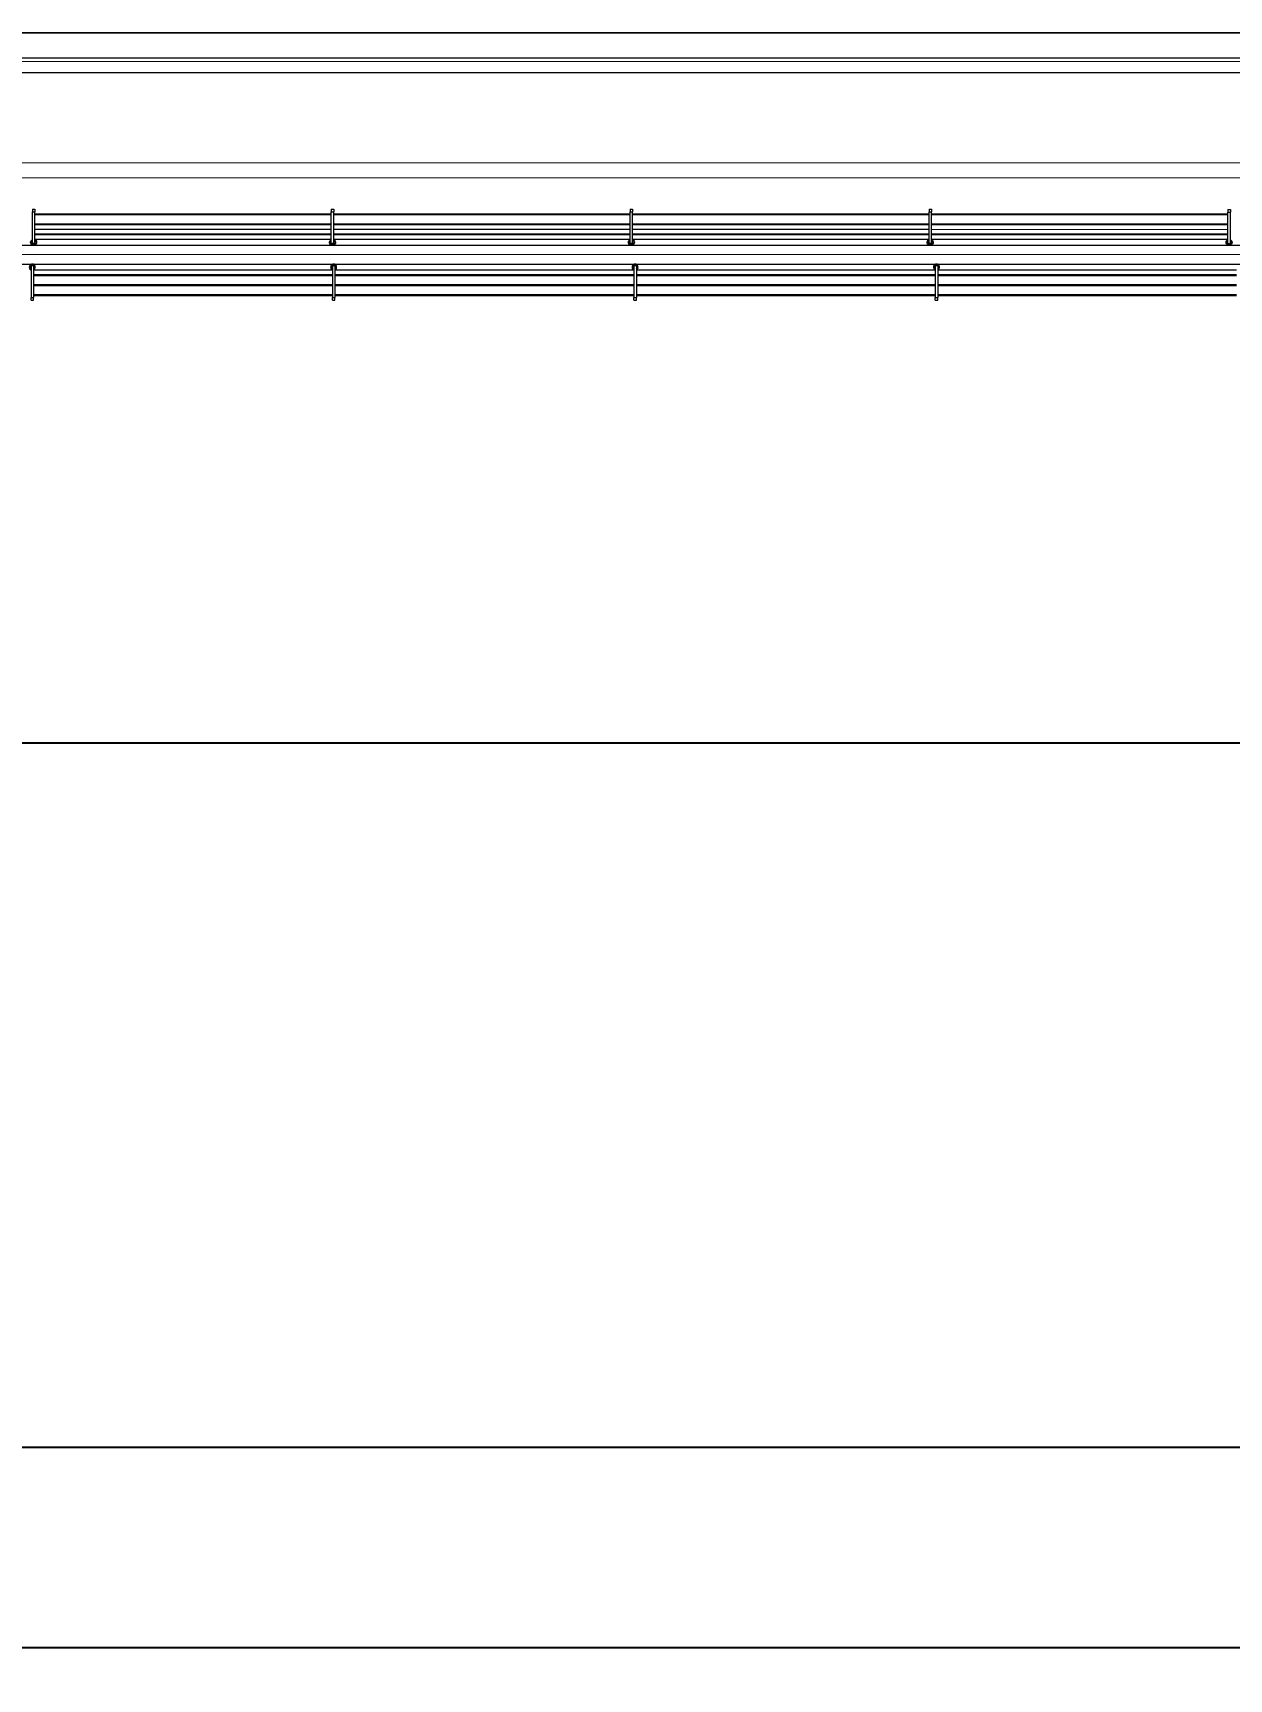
# Model space of a CAD drawing. Header units: metres. Extents: x -55 to 260, y -121 to 64.
# Drawn here: x 68.4 to 80.36, y -115.42 to -98.96 of the extents above; entities that cross this region are included whole.
import ezdxf

# ---------------------------------------------------------------- set-up
doc = ezdxf.new("R2010")
doc.units = ezdxf.units.M
for name, color, linetype, lineweight in [('0-1', 7, 'Continuous', 5), ('31COTAS', 1, 'Continuous', 5), ('46BANQ-1', 253, 'Continuous', 5), ('55BARANDAL-1', 253, 'Continuous', 5), ('70LINEA-1', 254, 'Continuous', 5), ('70LINEA-6', 253, 'Continuous', 5)]:
    doc.layers.add(name, color=color, linetype=linetype, lineweight=lineweight)
doc.dimstyles.get("Standard").update_dxf_attribs({"dimtxt": 0.48, "dimasz": 0.18, "dimexe": 0, "dimexo": 0, "dimgap": 0.09, "dimtad": 0, "dimtih": 1, "dimtoh": 1, "dimdec": 3, "dimzin": 0, "dimdsep": 46, "dimtxsty": 'Standard', "dimcen": 0.09, "dimadec": 0, "dimazin": 0, "dimtfac": 1, "dimtdec": 4, "dimtofl": 0, "dimtmove": 0, "dimatfit": 3, "dimfxl": 1, "dimtolj": 1, "dimtzin": 0, "dimarcsym": 0})

# ---------------------------------------------------------------- blocks, each defined once
blk = doc.blocks.new('Railing - Wire Post - Chainlink 2-V317-A1 _ A700')
at = {"layer": '55BARANDAL-1'}
for p, q in [((-0.331, 0.012), (-0.323, 0.012)), ((-0.331, 0.012), (-0.331, -0.013)), ((-0.323, 0.012), (-0.317, 0.012)), ((-0.317, 0.012), (-0.311, 0.012)), ((-0.311, 0.012), (-0.304, 0.012)), ((-0.304, 0.012), (-0.304, -0.013)), ((0.013, 0.012), (-0.304, 0.012)), ((0.013, -0.013), (0.013, 0.012)), ((-0.331, -0.013), (-0.323, -0.013)), ((-0.323, -0.013), (-0.317, -0.013)), ((-0.317, -0.013), (-0.311, -0.013)), ((-0.311, -0.013), (-0.304, -0.013)), ((0.013, -0.013), (-0.304, -0.013))]:
    blk.add_line(p, q, dxfattribs=at)
for radius, start, end in [(0.0301, 206.3748, 2.2872), (0.0301, 206.3748, 2.2872), (0.0301, 2.2872, 148.7371), (0.0301, 2.2872, 148.7371), (0.0251, 45, 150), (0.0251, 45, 150), (0.0251, 90, 148.3274), (0.0251, 270, 90), (0.0251, 0, 44.9925), (0.0251, 0, 44.9925), (0.0251, 315.0075, 0), (0.0251, 315.0075, 0), (0.0301, 335.678, 2.2872), (0.0301, 335.678, 2.2872), (0.0301, 335.678, 2.2872), (0.0301, 335.678, 2.2872), (0.0301, 335.678, 2.2872), (0.0301, 335.678, 2.2872), (0.0301, 335.678, 2.2872), (0.0301, 335.678, 2.2872), (0.0301, 335.678, 2.2872), (0.0301, 335.678, 2.2872), (0.0301, 2.2872, 16.9322), (0.0301, 2.2872, 16.9322), (0.0301, 2.2872, 16.9322), (0.0301, 2.2872, 16.9322), (0.0301, 2.2872, 16.9322), (0.0301, 2.2872, 16.9322), (0.0301, 2.2872, 16.9322), (0.0301, 2.2872, 16.9322), (0.0301, 2.2872, 16.9322), (0.0301, 2.2872, 16.9322), (0.0251, 210, 315), (0.0251, 210, 315), (0.0251, 211.6726, 270)]:
    blk.add_arc((0, 0), radius, start, end, dxfattribs=at)
blk = doc.blocks.new('Railing - Wire Post - Chainlink 2-V318-A1 _ A700')
at = {"layer": '55BARANDAL-1'}
for p, q in [((-0.331, 0.012), (-0.323, 0.012)), ((-0.331, 0.012), (-0.331, -0.013)), ((-0.323, 0.012), (-0.317, 0.012)), ((-0.317, 0.012), (-0.311, 0.012)), ((-0.311, 0.012), (-0.304, 0.012)), ((-0.304, 0.012), (-0.304, -0.013)), ((0.013, 0.012), (-0.304, 0.012)), ((0.013, -0.013), (0.013, 0.012)), ((-0.331, -0.013), (-0.323, -0.013)), ((-0.323, -0.013), (-0.317, -0.013)), ((-0.317, -0.013), (-0.311, -0.013)), ((-0.311, -0.013), (-0.304, -0.013)), ((0.013, -0.013), (-0.304, -0.013))]:
    blk.add_line(p, q, dxfattribs=at)
for radius, start, end in [(0.0301, 206.3748, 2.2872), (0.0301, 206.3748, 2.2872), (0.0301, 2.2872, 148.7371), (0.0301, 2.2872, 148.7371), (0.0251, 45, 150), (0.0251, 45, 150), (0.0251, 90, 148.3274), (0.0251, 270, 90), (0.0251, 0, 44.9925), (0.0251, 0, 44.9925), (0.0251, 315.0075, 0), (0.0251, 315.0075, 0), (0.0301, 335.6026, 2.2872), (0.0301, 335.6026, 2.2872), (0.0301, 335.6026, 2.2872), (0.0301, 335.6026, 2.2872), (0.0301, 335.6026, 2.2872), (0.0301, 335.6026, 2.2872), (0.0301, 335.6026, 2.2872), (0.0301, 335.6026, 2.2872), (0.0301, 335.6026, 2.2872), (0.0301, 335.6026, 2.2872), (0.0301, 2.2872, 16.9322), (0.0301, 2.2872, 16.9322), (0.0301, 2.2872, 16.9322), (0.0301, 2.2872, 16.9322), (0.0301, 2.2872, 16.9322), (0.0301, 2.2872, 16.9322), (0.0301, 2.2872, 16.9322), (0.0301, 2.2872, 16.9322), (0.0301, 2.2872, 16.9322), (0.0301, 2.2872, 16.9322), (0.0251, 210, 315), (0.0251, 210, 315), (0.0251, 211.6726, 270)]:
    blk.add_arc((0, 0), radius, start, end, dxfattribs=at)
blk = doc.blocks.new('Railing - Wire Post - Chainlink 2-V319-A1 _ A700')
at = {"layer": '55BARANDAL-1'}
for p, q in [((-0.331, 0.012), (-0.323, 0.012)), ((-0.331, 0.012), (-0.331, -0.013)), ((-0.323, 0.012), (-0.317, 0.012)), ((-0.317, 0.012), (-0.311, 0.012)), ((-0.311, 0.012), (-0.304, 0.012)), ((-0.304, 0.012), (-0.304, -0.013)), ((0.013, 0.012), (-0.304, 0.012)), ((0.013, -0.013), (0.013, 0.012)), ((-0.331, -0.013), (-0.323, -0.013)), ((-0.323, -0.013), (-0.317, -0.013)), ((-0.317, -0.013), (-0.311, -0.013)), ((-0.311, -0.013), (-0.304, -0.013)), ((0.013, -0.013), (-0.304, -0.013))]:
    blk.add_line(p, q, dxfattribs=at)
for radius, start, end in [(0.0301, 206.3748, 2.2872), (0.0301, 206.3748, 2.2872), (0.0301, 2.2872, 148.7371), (0.0301, 2.2872, 148.7371), (0.0251, 45, 150), (0.0251, 45, 150), (0.0251, 90, 148.3274), (0.0251, 270, 90), (0.0251, 0, 44.9925), (0.0251, 0, 44.9925), (0.0251, 315.0075, 0), (0.0251, 315.0075, 0), (0.0301, 335.5271, 2.2872), (0.0301, 335.5271, 2.2872), (0.0301, 335.5271, 2.2872), (0.0301, 335.5271, 2.2872), (0.0301, 335.5271, 2.2872), (0.0301, 335.5271, 2.2872), (0.0301, 335.5271, 2.2872), (0.0301, 335.5271, 2.2872), (0.0301, 335.5271, 2.2872), (0.0301, 335.5271, 2.2872), (0.0301, 2.2872, 16.9322), (0.0301, 2.2872, 16.9322), (0.0301, 2.2872, 16.9322), (0.0301, 2.2872, 16.9322), (0.0301, 2.2872, 16.9322), (0.0301, 2.2872, 16.9322), (0.0301, 2.2872, 16.9322), (0.0301, 2.2872, 16.9322), (0.0301, 2.2872, 16.9322), (0.0301, 2.2872, 16.9322), (0.0251, 210, 315), (0.0251, 210, 315), (0.0251, 211.6726, 270)]:
    blk.add_arc((0, 0), radius, start, end, dxfattribs=at)
blk = doc.blocks.new('Railing - Wire Post - Chainlink 2-V320-A1 _ A700')
at = {"layer": '55BARANDAL-1'}
for p, q in [((-0.331, 0.012), (-0.323, 0.012)), ((-0.331, 0.012), (-0.331, -0.013)), ((-0.323, 0.012), (-0.317, 0.012)), ((-0.317, 0.012), (-0.311, 0.012)), ((-0.311, 0.012), (-0.304, 0.012)), ((-0.304, 0.012), (-0.304, -0.013)), ((0.013, 0.012), (-0.304, 0.012)), ((0.013, -0.013), (0.013, 0.012)), ((-0.331, -0.013), (-0.323, -0.013)), ((-0.323, -0.013), (-0.317, -0.013)), ((-0.317, -0.013), (-0.311, -0.013)), ((-0.311, -0.013), (-0.304, -0.013)), ((0.013, -0.013), (-0.304, -0.013))]:
    blk.add_line(p, q, dxfattribs=at)
for radius, start, end in [(0.0301, 206.3748, 2.2872), (0.0301, 206.3748, 2.2872), (0.0301, 2.2872, 148.7371), (0.0301, 2.2872, 148.7371), (0.0251, 45, 150), (0.0251, 45, 150), (0.0251, 90, 148.3274), (0.0251, 270, 90), (0.0251, 0, 44.9925), (0.0251, 0, 44.9925), (0.0251, 315.0075, 0), (0.0251, 330, 0), (0.0301, 335.4516, 2.2872), (0.0301, 335.4516, 2.2872), (0.0301, 335.4516, 2.2872), (0.0301, 335.4516, 2.2872), (0.0301, 335.4516, 2.2872), (0.0301, 335.4516, 2.2872), (0.0301, 335.4516, 2.2872), (0.0301, 335.4516, 2.2872), (0.0301, 335.4516, 2.2872), (0.0301, 335.4516, 2.2872), (0.0301, 2.2872, 16.9322), (0.0301, 2.2872, 16.9322), (0.0301, 2.2872, 16.9322), (0.0301, 2.2872, 16.9322), (0.0301, 2.2872, 16.9322), (0.0301, 2.2872, 16.9322), (0.0301, 2.2872, 16.9322), (0.0301, 2.2872, 16.9322), (0.0301, 2.2872, 16.9322), (0.0301, 2.2872, 16.9322), (0.0251, 210, 315), (0.0251, 219.6019, 270), (0.0251, 225, 315)]:
    blk.add_arc((0, 0), radius, start, end, dxfattribs=at)
blk = doc.blocks.new('Railing - Railing-8511726-A1 _ A700')
at = {"layer": '55BARANDAL-1'}
for p, q in [((240.175, -101.274), (20.175, -101.274)), ((68.407, -101.329), (71.396, -101.329)), ((71.396, -101.38), (68.407, -101.38)), ((68.407, -101.384), (71.396, -101.384)), ((71.421, -101.329), (74.409, -101.329)), ((74.409, -101.38), (71.421, -101.38)), ((71.421, -101.384), (74.409, -101.384)), ((74.434, -101.329), (77.423, -101.329)), ((77.423, -101.38), (74.434, -101.38)), ((74.434, -101.384), (77.423, -101.384)), ((77.451, -101.329), (80.437, -101.329)), ((80.437, -101.38), (77.451, -101.38)), ((77.451, -101.384), (80.437, -101.384)), ((71.396, -101.48), (68.407, -101.48)), ((68.407, -101.484), (71.396, -101.484)), ((74.409, -101.48), (71.421, -101.48)), ((71.421, -101.484), (74.409, -101.484)), ((77.423, -101.48), (74.434, -101.48)), ((74.434, -101.484), (77.423, -101.484)), ((80.437, -101.48), (77.451, -101.48)), ((77.451, -101.484), (80.437, -101.484)), ((71.396, -101.58), (68.407, -101.58)), ((68.407, -101.584), (71.396, -101.584)), ((74.409, -101.58), (71.421, -101.58)), ((71.421, -101.584), (74.409, -101.584)), ((77.423, -101.58), (74.434, -101.58)), ((74.434, -101.584), (77.423, -101.584)), ((80.437, -101.58), (77.451, -101.58)), ((77.451, -101.584), (80.437, -101.584))]:
    blk.add_line(p, q, dxfattribs=at)
at = {"rotation": 90}
for name, p in [('Railing - Wire Post - Chainlink 2-V317-A1 _ A700', (68.395, -101.302)), ('Railing - Wire Post - Chainlink 2-V318-A1 _ A700', (71.408, -101.302)), ('Railing - Wire Post - Chainlink 2-V319-A1 _ A700', (74.422, -101.302)), ('Railing - Wire Post - Chainlink 2-V320-A1 _ A700', (77.436, -101.302))]:
    blk.add_blockref(name, p, dxfattribs=at)
blk = doc.blocks.new('Practice Rain Ditch - Practice Rain Ditch-8556337-A1 _ A700')
at = {"layer": '70LINEA-1'}
for p, q in [((20.175, -99.21), (191.593, -99.212)), ((191.593, -99.227), (20.175, -99.258)), ((191.593, -99.362), (20.175, -99.36)), ((195.315, -100.262), (20.175, -100.26)), ((195.315, -100.412), (20.175, -100.41))]:
    blk.add_line(p, q, dxfattribs=at)
blk = doc.blocks.new('Railing - Wire Post - Chainlink 2-V366-A1 _ A700')
at = {"layer": '55BARANDAL-1'}
for p, q in [((-0.331, 0.012), (-0.317, 0.012)), ((-0.331, 0.012), (-0.331, -0.013)), ((-0.317, 0.012), (-0.311, 0.012)), ((-0.311, 0.012), (-0.304, 0.012)), ((-0.304, 0.012), (-0.304, -0.013)), ((0.013, 0.012), (-0.304, 0.012)), ((0.013, -0.013), (0.013, 0.012)), ((-0.331, -0.013), (-0.317, -0.013)), ((-0.317, -0.013), (-0.311, -0.013)), ((-0.311, -0.013), (-0.304, -0.013)), ((0.013, -0.013), (-0.304, -0.013))]:
    blk.add_line(p, q, dxfattribs=at)
for radius, start, end in [(0.0301, 206.3748, 2.2872), (0.0301, 206.3748, 2.2872), (0.0301, 2.2872, 148.8), (0.0301, 2.2872, 148.8), (0.0251, 0, 150), (0.0251, 0, 150), (0.0251, 210, 0), (0.0251, 210, 0), (0.0251, 90, 148.3274), (0.0251, 270, 90), (0.0301, 336.8856, 2.2872), (0.0301, 336.8856, 2.2872), (0.0301, 336.8856, 2.2872), (0.0301, 336.8856, 2.2872), (0.0301, 336.8856, 2.2872), (0.0301, 336.8856, 2.2872), (0.0301, 336.8856, 2.2872), (0.0301, 336.8856, 2.2872), (0.0301, 336.8856, 2.2872), (0.0301, 2.2872, 16.9322), (0.0301, 2.2872, 16.9322), (0.0301, 2.2872, 16.9322), (0.0301, 2.2872, 16.9322), (0.0301, 2.2872, 16.9322), (0.0301, 2.2872, 16.9322), (0.0301, 2.2872, 16.9322), (0.0301, 2.2872, 16.9322), (0.0301, 2.2872, 16.9322), (0.0251, 211.6726, 270)]:
    blk.add_arc((0, 0), radius, start, end, dxfattribs=at)
blk = doc.blocks.new('Railing - Wire Post - Chainlink 2-V367-A1 _ A700')
at = {"layer": '55BARANDAL-1'}
for p, q in [((-0.331, 0.012), (-0.317, 0.012)), ((-0.331, 0.012), (-0.331, -0.013)), ((-0.317, 0.012), (-0.311, 0.012)), ((-0.311, 0.012), (-0.304, 0.012)), ((-0.304, 0.012), (-0.304, -0.013)), ((0.013, 0.012), (-0.304, 0.012)), ((0.013, -0.013), (0.013, 0.012)), ((-0.331, -0.013), (-0.317, -0.013)), ((-0.317, -0.013), (-0.311, -0.013)), ((-0.311, -0.013), (-0.304, -0.013)), ((0.013, -0.013), (-0.304, -0.013))]:
    blk.add_line(p, q, dxfattribs=at)
for radius, start, end in [(0.0301, 206.3748, 2.2872), (0.0301, 206.3748, 2.2872), (0.0301, 2.2872, 149.6173), (0.0301, 2.2872, 149.6173), (0.0251, 0, 150), (0.0251, 0, 150), (0.0251, 210, 0), (0.0251, 210, 0), (0.0251, 90, 148.3274), (0.0251, 270, 90), (0.0301, 336.8856, 2.2872), (0.0301, 336.8856, 2.2872), (0.0301, 336.8856, 2.2872), (0.0301, 336.8856, 2.2872), (0.0301, 336.8856, 2.2872), (0.0301, 336.8856, 2.2872), (0.0301, 336.8856, 2.2872), (0.0301, 336.8856, 2.2872), (0.0301, 336.8856, 2.2872), (0.0301, 2.2872, 16.9322), (0.0301, 2.2872, 16.9322), (0.0301, 2.2872, 16.9322), (0.0301, 2.2872, 16.9322), (0.0301, 2.2872, 16.9322), (0.0301, 2.2872, 16.9322), (0.0301, 2.2872, 16.9322), (0.0301, 2.2872, 16.9322), (0.0301, 2.2872, 16.9322), (0.0251, 211.6726, 270)]:
    blk.add_arc((0, 0), radius, start, end, dxfattribs=at)
blk = doc.blocks.new('Railing - Wire Post - Chainlink 2-V368-A1 _ A700')
at = {"layer": '55BARANDAL-1'}
for p, q in [((-0.331, 0.012), (-0.317, 0.012)), ((-0.331, 0.012), (-0.331, -0.013)), ((-0.317, 0.012), (-0.311, 0.012)), ((-0.311, 0.012), (-0.304, 0.012)), ((-0.304, 0.012), (-0.304, -0.013)), ((0.013, 0.012), (-0.304, 0.012)), ((0.013, -0.013), (0.013, 0.012)), ((-0.331, -0.013), (-0.317, -0.013)), ((-0.317, -0.013), (-0.311, -0.013)), ((-0.311, -0.013), (-0.304, -0.013)), ((0.013, -0.013), (-0.304, -0.013))]:
    blk.add_line(p, q, dxfattribs=at)
for radius, start, end in [(0.0301, 206.3748, 2.2872), (0.0301, 206.3748, 2.2872), (0.0301, 2.2872, 150.4346), (0.0301, 2.2872, 150.4346), (0.0251, 0, 150), (0.0251, 210, 0), (0.0251, 210, 0), (0.0251, 90, 140.0636), (0.0251, 45, 135), (0.0251, 270, 90), (0.0251, 0, 30), (0.0301, 336.8856, 2.2872), (0.0301, 336.8856, 2.2872), (0.0301, 336.8856, 2.2872), (0.0301, 336.8856, 2.2872), (0.0301, 336.8856, 2.2872), (0.0301, 336.8856, 2.2872), (0.0301, 336.8856, 2.2872), (0.0301, 336.8856, 2.2872), (0.0301, 336.8856, 2.2872), (0.0301, 2.2872, 16.9322), (0.0301, 2.2872, 16.9322), (0.0301, 2.2872, 16.9322), (0.0301, 2.2872, 16.9322), (0.0301, 2.2872, 16.9322), (0.0301, 2.2872, 16.9322), (0.0301, 2.2872, 16.9322), (0.0301, 2.2872, 16.9322), (0.0301, 2.2872, 16.9322), (0.0251, 211.6726, 270)]:
    blk.add_arc((0, 0), radius, start, end, dxfattribs=at)
blk = doc.blocks.new('Railing - Wire Post - Chainlink 2-V369-A1 _ A700')
at = {"layer": '55BARANDAL-1'}
for p, q in [((-0.331, 0.012), (-0.317, 0.012)), ((-0.331, 0.012), (-0.331, -0.013)), ((-0.317, 0.012), (-0.311, 0.012)), ((-0.311, 0.012), (-0.304, 0.012)), ((-0.304, 0.012), (-0.304, -0.013)), ((0.013, 0.012), (-0.304, 0.012)), ((0.013, -0.013), (0.013, 0.012)), ((-0.331, -0.013), (-0.317, -0.013)), ((-0.317, -0.013), (-0.311, -0.013)), ((-0.311, -0.013), (-0.304, -0.013)), ((0.013, -0.013), (-0.304, -0.013))]:
    blk.add_line(p, q, dxfattribs=at)
for radius, start, end in [(0.0301, 206.3748, 2.2872), (0.0301, 206.3748, 2.2872), (0.0301, 2.2872, 151.2518), (0.0301, 2.2872, 151.2518), (0.0251, 0, 150), (0.0251, 0, 150), (0.0251, 210, 0), (0.0251, 210, 0), (0.0251, 90, 148.3274), (0.0251, 270, 90), (0.0301, 336.8856, 2.2872), (0.0301, 336.8856, 2.2872), (0.0301, 336.8856, 2.2872), (0.0301, 336.8856, 2.2872), (0.0301, 336.8856, 2.2872), (0.0301, 336.8856, 2.2872), (0.0301, 336.8856, 2.2872), (0.0301, 336.8856, 2.2872), (0.0301, 336.8856, 2.2872), (0.0301, 2.2872, 16.9322), (0.0301, 2.2872, 16.9322), (0.0301, 2.2872, 16.9322), (0.0301, 2.2872, 16.9322), (0.0301, 2.2872, 16.9322), (0.0301, 2.2872, 16.9322), (0.0301, 2.2872, 16.9322), (0.0301, 2.2872, 16.9322), (0.0301, 2.2872, 16.9322), (0.0251, 211.6726, 270)]:
    blk.add_arc((0, 0), radius, start, end, dxfattribs=at)
blk = doc.blocks.new('Railing - Wire Post - Chainlink 2-V370-A1 _ A700')
at = {"layer": '55BARANDAL-1'}
for p, q in [((-0.331, 0.012), (-0.317, 0.012)), ((-0.331, 0.012), (-0.331, -0.013)), ((-0.317, 0.012), (-0.311, 0.012)), ((-0.311, 0.012), (-0.304, 0.012)), ((-0.304, 0.012), (-0.304, -0.013)), ((0.013, 0.012), (-0.304, 0.012)), ((0.013, -0.013), (0.013, 0.012)), ((-0.331, -0.013), (-0.317, -0.013)), ((-0.317, -0.013), (-0.311, -0.013)), ((-0.311, -0.013), (-0.304, -0.013)), ((0.013, -0.013), (-0.304, -0.013))]:
    blk.add_line(p, q, dxfattribs=at)
for radius, start, end in [(0.0301, 2.2872, 152.0691), (0.0301, 2.2872, 152.0691), (0.0301, 206.3748, 2.2872), (0.0301, 206.3748, 2.2872), (0.0251, 0, 150), (0.0251, 0, 150), (0.0251, 210, 0), (0.0251, 210, 0), (0.0251, 90, 148.3274), (0.0251, 270, 90), (0.0301, 336.8856, 2.2872), (0.0301, 336.8856, 2.2872), (0.0301, 336.8856, 2.2872), (0.0301, 336.8856, 2.2872), (0.0301, 336.8856, 2.2872), (0.0301, 336.8856, 2.2872), (0.0301, 336.8856, 2.2872), (0.0301, 336.8856, 2.2872), (0.0301, 336.8856, 2.2872), (0.0301, 2.2872, 16.9322), (0.0301, 2.2872, 16.9322), (0.0301, 2.2872, 16.9322), (0.0301, 2.2872, 16.9322), (0.0301, 2.2872, 16.9322), (0.0301, 2.2872, 16.9322), (0.0301, 2.2872, 16.9322), (0.0301, 2.2872, 16.9322), (0.0301, 2.2872, 16.9322), (0.0251, 211.6726, 270)]:
    blk.add_arc((0, 0), radius, start, end, dxfattribs=at)
blk = doc.blocks.new('Railing - Railing-8574736-A1 _ A700')
at = {"layer": '55BARANDAL-1'}
for p, q in [((71.384, -100.772), (68.421, -100.772)), ((68.421, -100.776), (71.384, -100.776)), ((71.384, -100.872), (68.421, -100.872)), ((68.421, -100.876), (71.384, -100.876)), ((74.37, -100.772), (71.409, -100.772)), ((71.409, -100.776), (74.37, -100.776)), ((74.37, -100.872), (71.409, -100.872)), ((71.409, -100.876), (74.37, -100.876)), ((77.361, -100.772), (74.397, -100.772)), ((74.397, -100.776), (77.361, -100.776)), ((77.361, -100.872), (74.397, -100.872)), ((74.397, -100.876), (77.361, -100.876)), ((80.349, -100.773), (77.386, -100.772)), ((77.386, -100.776), (80.349, -100.777)), ((80.349, -100.873), (77.386, -100.872)), ((77.386, -100.876), (80.349, -100.877)), ((71.384, -100.972), (68.421, -100.972)), ((68.421, -100.976), (71.384, -100.976)), ((71.384, -101.027), (68.421, -101.026)), ((74.37, -100.972), (71.409, -100.972)), ((71.409, -100.976), (74.37, -100.976)), ((74.37, -101.027), (71.409, -101.027)), ((77.361, -101.027), (74.397, -101.027)), ((77.361, -100.972), (74.397, -100.972)), ((74.397, -100.976), (77.361, -100.976)), ((80.349, -100.973), (77.386, -100.972)), ((77.386, -100.976), (80.349, -100.977)), ((80.349, -101.027), (77.386, -101.027)), ((-33.162, -101.076), (229.742, -101.091))]:
    blk.add_line(p, q, dxfattribs=at)
at = {"extrusion": (0, 0, -1), "zscale": -1, "rotation": 270.0033261339385}
for name, p in [('Railing - Wire Post - Chainlink 2-V366-A1 _ A700', (-68.409, -101.054)), ('Railing - Wire Post - Chainlink 2-V367-A1 _ A700', (-71.397, -101.054)), ('Railing - Wire Post - Chainlink 2-V368-A1 _ A700', (-74.385, -101.054)), ('Railing - Wire Post - Chainlink 2-V369-A1 _ A700', (-77.373, -101.054)), ('Railing - Wire Post - Chainlink 2-V370-A1 _ A700', (-80.361, -101.055))]:
    blk.add_blockref(name, p, dxfattribs=at)
blk = doc.blocks.new('22011_AR_rvt-1-A1 _ A700')
at = {"layer": '46BANQ-1'}
for p, q in [((70.172, -98.96), (60.172, -98.96)), ((80.172, -98.96), (70.172, -98.96)), ((90.172, -98.96), (80.172, -98.96))]:
    blk.add_line(p, q, dxfattribs=at)
at = {"layer": '70LINEA-1'}
for p, q in [((20.175, -98.96), (191.589, -98.96)), ((68.421, -100.923), (71.384, -100.923)), ((71.409, -100.923), (74.37, -100.923)), ((74.398, -100.923), (77.361, -100.923)), ((77.386, -100.923), (80.349, -100.924)), ((195.535, -101.184), (20.175, -101.174))]:
    blk.add_line(p, q, dxfattribs=at)
at = {"layer": '55BARANDAL-1'}
for name in ['Railing - Railing-8574736-A1 _ A700', 'Railing - Railing-8511726-A1 _ A700']:
    blk.add_blockref(name, (0, 0), dxfattribs=at)
at = {"layer": '70LINEA-6'}
blk.add_blockref('Practice Rain Ditch - Practice Rain Ditch-8556337-A1 _ A700', (0, 0), dxfattribs=at)
blk = doc.blocks.new('Railing - Wire Post - Chainlink 2-V688-A1 _ A700')
at = {"layer": '55BARANDAL-1'}
for p, q in [((-0.331, 0.012), (-0.317, 0.012)), ((-0.331, 0.012), (-0.331, -0.013)), ((-0.317, 0.012), (-0.311, 0.012)), ((-0.311, 0.012), (-0.304, 0.012)), ((-0.304, 0.012), (-0.304, -0.013)), ((0.013, 0.012), (-0.304, 0.012)), ((0.013, -0.013), (0.013, 0.012)), ((-0.331, -0.013), (-0.317, -0.013)), ((-0.317, -0.013), (-0.311, -0.013)), ((-0.311, -0.013), (-0.304, -0.013)), ((0.013, -0.013), (-0.304, -0.013))]:
    blk.add_line(p, q, dxfattribs=at)
for radius, start, end in [(0.0301, 206.3748, 2.2872), (0.0301, 206.3748, 2.2872), (0.0301, 2.2872, 148.7371), (0.0301, 2.2872, 148.7371), (0.0251, 45, 150), (0.0251, 45, 150), (0.0251, 90, 148.3274), (0.0251, 270, 90), (0.0251, 0, 44.9925), (0.0251, 0, 44.9925), (0.0251, 315.0075, 0), (0.0251, 315.0075, 0), (0.0301, 335.678, 2.2872), (0.0301, 335.678, 2.2872), (0.0301, 335.678, 2.2872), (0.0301, 335.678, 2.2872), (0.0301, 335.678, 2.2872), (0.0301, 335.678, 2.2872), (0.0301, 335.678, 2.2872), (0.0301, 335.678, 2.2872), (0.0301, 335.678, 2.2872), (0.0301, 335.678, 2.2872), (0.0301, 2.2872, 16.9322), (0.0301, 2.2872, 16.9322), (0.0301, 2.2872, 16.9322), (0.0301, 2.2872, 16.9322), (0.0301, 2.2872, 16.9322), (0.0301, 2.2872, 16.9322), (0.0301, 2.2872, 16.9322), (0.0301, 2.2872, 16.9322), (0.0301, 2.2872, 16.9322), (0.0301, 2.2872, 16.9322), (0.0251, 210, 315), (0.0251, 210, 315), (0.0251, 211.6726, 270)]:
    blk.add_arc((0, 0), radius, start, end, dxfattribs=at)
blk = doc.blocks.new('Railing - Wire Post - Chainlink 2-V689-A1 _ A700')
at = {"layer": '55BARANDAL-1'}
for p, q in [((-0.331, 0.012), (-0.317, 0.012)), ((-0.331, 0.012), (-0.331, -0.013)), ((-0.317, 0.012), (-0.311, 0.012)), ((-0.311, 0.012), (-0.304, 0.012)), ((-0.304, 0.012), (-0.304, -0.013)), ((0.013, 0.012), (-0.304, 0.012)), ((0.013, -0.013), (0.013, 0.012)), ((-0.331, -0.013), (-0.317, -0.013)), ((-0.317, -0.013), (-0.311, -0.013)), ((-0.311, -0.013), (-0.304, -0.013)), ((0.013, -0.013), (-0.304, -0.013))]:
    blk.add_line(p, q, dxfattribs=at)
for radius, start, end in [(0.0301, 206.3748, 2.2872), (0.0301, 206.3748, 2.2872), (0.0301, 2.2872, 148.7371), (0.0301, 2.2872, 148.7371), (0.0251, 45, 150), (0.0251, 45, 150), (0.0251, 90, 148.3274), (0.0251, 270, 90), (0.0251, 0, 44.9925), (0.0251, 0, 44.9925), (0.0251, 315.0075, 0), (0.0251, 315.0075, 0), (0.0301, 335.6026, 2.2872), (0.0301, 335.6026, 2.2872), (0.0301, 335.6026, 2.2872), (0.0301, 335.6026, 2.2872), (0.0301, 335.6026, 2.2872), (0.0301, 335.6026, 2.2872), (0.0301, 335.6026, 2.2872), (0.0301, 335.6026, 2.2872), (0.0301, 335.6026, 2.2872), (0.0301, 335.6026, 2.2872), (0.0301, 2.2872, 16.9322), (0.0301, 2.2872, 16.9322), (0.0301, 2.2872, 16.9322), (0.0301, 2.2872, 16.9322), (0.0301, 2.2872, 16.9322), (0.0301, 2.2872, 16.9322), (0.0301, 2.2872, 16.9322), (0.0301, 2.2872, 16.9322), (0.0301, 2.2872, 16.9322), (0.0301, 2.2872, 16.9322), (0.0251, 210, 315), (0.0251, 210, 315), (0.0251, 211.6726, 270)]:
    blk.add_arc((0, 0), radius, start, end, dxfattribs=at)
blk = doc.blocks.new('Railing - Wire Post - Chainlink 2-V690-A1 _ A700')
at = {"layer": '55BARANDAL-1'}
for p, q in [((-0.331, 0.012), (-0.317, 0.012)), ((-0.331, 0.012), (-0.331, -0.013)), ((-0.317, 0.012), (-0.311, 0.012)), ((-0.311, 0.012), (-0.304, 0.012)), ((-0.304, 0.012), (-0.304, -0.013)), ((0.013, 0.012), (-0.304, 0.012)), ((0.013, -0.013), (0.013, 0.012)), ((-0.331, -0.013), (-0.317, -0.013)), ((-0.317, -0.013), (-0.311, -0.013)), ((-0.311, -0.013), (-0.304, -0.013)), ((0.013, -0.013), (-0.304, -0.013))]:
    blk.add_line(p, q, dxfattribs=at)
for radius, start, end in [(0.0301, 206.3748, 2.2872), (0.0301, 206.3748, 2.2872), (0.0301, 2.2872, 148.7371), (0.0301, 2.2872, 148.7371), (0.0251, 45, 150), (0.0251, 45, 150), (0.0251, 90, 148.3274), (0.0251, 270, 90), (0.0251, 0, 44.9925), (0.0251, 0, 44.9925), (0.0251, 315.0075, 0), (0.0251, 315.0075, 0), (0.0301, 335.5271, 2.2872), (0.0301, 335.5271, 2.2872), (0.0301, 335.5271, 2.2872), (0.0301, 335.5271, 2.2872), (0.0301, 335.5271, 2.2872), (0.0301, 335.5271, 2.2872), (0.0301, 335.5271, 2.2872), (0.0301, 335.5271, 2.2872), (0.0301, 335.5271, 2.2872), (0.0301, 335.5271, 2.2872), (0.0301, 2.2872, 16.9322), (0.0301, 2.2872, 16.9322), (0.0301, 2.2872, 16.9322), (0.0301, 2.2872, 16.9322), (0.0301, 2.2872, 16.9322), (0.0301, 2.2872, 16.9322), (0.0301, 2.2872, 16.9322), (0.0301, 2.2872, 16.9322), (0.0301, 2.2872, 16.9322), (0.0301, 2.2872, 16.9322), (0.0251, 210, 315), (0.0251, 210, 315), (0.0251, 211.6726, 270)]:
    blk.add_arc((0, 0), radius, start, end, dxfattribs=at)
blk = doc.blocks.new('Railing - Wire Post - Chainlink 2-V691-A1 _ A700')
at = {"layer": '55BARANDAL-1'}
for p, q in [((-0.331, 0.012), (-0.317, 0.012)), ((-0.331, 0.012), (-0.331, -0.013)), ((-0.317, 0.012), (-0.311, 0.012)), ((-0.311, 0.012), (-0.304, 0.012)), ((-0.304, 0.012), (-0.304, -0.013)), ((0.013, 0.012), (-0.304, 0.012)), ((0.013, -0.013), (0.013, 0.012)), ((-0.331, -0.013), (-0.317, -0.013)), ((-0.317, -0.013), (-0.311, -0.013)), ((-0.311, -0.013), (-0.304, -0.013)), ((0.013, -0.013), (-0.304, -0.013))]:
    blk.add_line(p, q, dxfattribs=at)
for radius, start, end in [(0.0301, 206.3748, 2.2872), (0.0301, 206.3748, 2.2872), (0.0301, 2.2872, 148.7371), (0.0301, 2.2872, 148.7371), (0.0251, 45, 150), (0.0251, 45, 150), (0.0251, 90, 148.3274), (0.0251, 270, 90), (0.0251, 0, 44.9925), (0.0251, 0, 44.9925), (0.0251, 315.0075, 0), (0.0251, 330, 0), (0.0301, 335.4516, 2.2872), (0.0301, 335.4516, 2.2872), (0.0301, 335.4516, 2.2872), (0.0301, 335.4516, 2.2872), (0.0301, 335.4516, 2.2872), (0.0301, 335.4516, 2.2872), (0.0301, 335.4516, 2.2872), (0.0301, 335.4516, 2.2872), (0.0301, 335.4516, 2.2872), (0.0301, 335.4516, 2.2872), (0.0301, 2.2872, 16.9322), (0.0301, 2.2872, 16.9322), (0.0301, 2.2872, 16.9322), (0.0301, 2.2872, 16.9322), (0.0301, 2.2872, 16.9322), (0.0301, 2.2872, 16.9322), (0.0301, 2.2872, 16.9322), (0.0301, 2.2872, 16.9322), (0.0301, 2.2872, 16.9322), (0.0301, 2.2872, 16.9322), (0.0251, 210, 315), (0.0251, 219.6019, 270), (0.0251, 225, 315)]:
    blk.add_arc((0, 0), radius, start, end, dxfattribs=at)
blk = doc.blocks.new('Railing - Railing-V701-A1 _ A700')
at = {"layer": '55BARANDAL-1'}
for p, q in [((240.175, -101.274), (20.175, -101.274)), ((68.407, -101.329), (71.396, -101.329)), ((71.396, -101.38), (68.407, -101.38)), ((68.407, -101.384), (71.396, -101.384)), ((71.421, -101.329), (74.409, -101.329)), ((74.409, -101.38), (71.421, -101.38)), ((71.421, -101.384), (74.409, -101.384)), ((74.434, -101.329), (77.423, -101.329)), ((77.423, -101.38), (74.434, -101.38)), ((74.434, -101.384), (77.423, -101.384)), ((77.451, -101.329), (80.437, -101.329)), ((80.437, -101.38), (77.451, -101.38)), ((77.451, -101.384), (80.437, -101.384)), ((71.396, -101.48), (68.407, -101.48)), ((68.407, -101.484), (71.396, -101.484)), ((74.409, -101.48), (71.421, -101.48)), ((71.421, -101.484), (74.409, -101.484)), ((77.423, -101.48), (74.434, -101.48)), ((74.434, -101.484), (77.423, -101.484)), ((80.437, -101.48), (77.451, -101.48)), ((77.451, -101.484), (80.437, -101.484)), ((71.396, -101.58), (68.407, -101.58)), ((68.407, -101.584), (71.396, -101.584)), ((74.409, -101.58), (71.421, -101.58)), ((71.421, -101.584), (74.409, -101.584)), ((77.423, -101.58), (74.434, -101.58)), ((74.434, -101.584), (77.423, -101.584)), ((80.437, -101.58), (77.451, -101.58)), ((77.451, -101.584), (80.437, -101.584))]:
    blk.add_line(p, q, dxfattribs=at)
at = {"rotation": 90}
for name, p in [('Railing - Wire Post - Chainlink 2-V688-A1 _ A700', (68.395, -101.302)), ('Railing - Wire Post - Chainlink 2-V689-A1 _ A700', (71.408, -101.302)), ('Railing - Wire Post - Chainlink 2-V690-A1 _ A700', (74.422, -101.302)), ('Railing - Wire Post - Chainlink 2-V691-A1 _ A700', (77.436, -101.302))]:
    blk.add_blockref(name, p, dxfattribs=at)
blk = doc.blocks.new('Practice Rain Ditch - Practice Rain Ditch-V706-A1 _ A700')
at = {"layer": '70LINEA-1'}
for p, q in [((20.175, -99.21), (191.593, -99.212)), ((191.593, -99.227), (20.175, -99.258)), ((191.593, -99.362), (20.175, -99.36)), ((195.315, -100.262), (20.175, -100.26)), ((195.315, -100.412), (20.175, -100.41))]:
    blk.add_line(p, q, dxfattribs=at)
blk = doc.blocks.new('Railing - Wire Post - Chainlink 2-V740-A1 _ A700')
at = {"layer": '55BARANDAL-1'}
for p, q in [((-0.331, 0.012), (-0.323, 0.012)), ((-0.331, 0.012), (-0.331, -0.013)), ((-0.323, 0.012), (-0.317, 0.012)), ((-0.317, 0.012), (-0.311, 0.012)), ((-0.311, 0.012), (-0.304, 0.012)), ((-0.304, 0.012), (-0.304, -0.013)), ((0.013, 0.012), (-0.304, 0.012)), ((0.013, -0.013), (0.013, 0.012)), ((-0.331, -0.013), (-0.323, -0.013)), ((-0.323, -0.013), (-0.317, -0.013)), ((-0.317, -0.013), (-0.311, -0.013)), ((-0.311, -0.013), (-0.304, -0.013)), ((0.013, -0.013), (-0.304, -0.013))]:
    blk.add_line(p, q, dxfattribs=at)
for radius, start, end in [(0.0301, 206.3748, 2.2872), (0.0301, 206.3748, 2.2872), (0.0301, 2.2872, 148.8), (0.0301, 2.2872, 148.8), (0.0251, 0, 150), (0.0251, 0, 150), (0.0251, 210, 0), (0.0251, 210, 0), (0.0251, 90, 148.3274), (0.0251, 270, 90), (0.0301, 336.8856, 2.2872), (0.0301, 336.8856, 2.2872), (0.0301, 336.8856, 2.2872), (0.0301, 336.8856, 2.2872), (0.0301, 336.8856, 2.2872), (0.0301, 336.8856, 2.2872), (0.0301, 336.8856, 2.2872), (0.0301, 336.8856, 2.2872), (0.0301, 336.8856, 2.2872), (0.0301, 2.2872, 16.9322), (0.0301, 2.2872, 16.9322), (0.0301, 2.2872, 16.9322), (0.0301, 2.2872, 16.9322), (0.0301, 2.2872, 16.9322), (0.0301, 2.2872, 16.9322), (0.0301, 2.2872, 16.9322), (0.0301, 2.2872, 16.9322), (0.0301, 2.2872, 16.9322), (0.0251, 211.6726, 270)]:
    blk.add_arc((0, 0), radius, start, end, dxfattribs=at)
blk = doc.blocks.new('Railing - Wire Post - Chainlink 2-V741-A1 _ A700')
at = {"layer": '55BARANDAL-1'}
for p, q in [((-0.331, 0.012), (-0.323, 0.012)), ((-0.331, 0.012), (-0.331, -0.013)), ((-0.323, 0.012), (-0.317, 0.012)), ((-0.317, 0.012), (-0.311, 0.012)), ((-0.311, 0.012), (-0.304, 0.012)), ((-0.304, 0.012), (-0.304, -0.013)), ((0.013, 0.012), (-0.304, 0.012)), ((0.013, -0.013), (0.013, 0.012)), ((-0.331, -0.013), (-0.323, -0.013)), ((-0.323, -0.013), (-0.317, -0.013)), ((-0.317, -0.013), (-0.311, -0.013)), ((-0.311, -0.013), (-0.304, -0.013)), ((0.013, -0.013), (-0.304, -0.013))]:
    blk.add_line(p, q, dxfattribs=at)
for radius, start, end in [(0.0301, 206.3748, 2.2872), (0.0301, 206.3748, 2.2872), (0.0301, 2.2872, 149.6173), (0.0301, 2.2872, 149.6173), (0.0251, 0, 150), (0.0251, 0, 150), (0.0251, 210, 0), (0.0251, 210, 0), (0.0251, 90, 148.3274), (0.0251, 270, 90), (0.0301, 336.8856, 2.2872), (0.0301, 336.8856, 2.2872), (0.0301, 336.8856, 2.2872), (0.0301, 336.8856, 2.2872), (0.0301, 336.8856, 2.2872), (0.0301, 336.8856, 2.2872), (0.0301, 336.8856, 2.2872), (0.0301, 336.8856, 2.2872), (0.0301, 336.8856, 2.2872), (0.0301, 2.2872, 16.9322), (0.0301, 2.2872, 16.9322), (0.0301, 2.2872, 16.9322), (0.0301, 2.2872, 16.9322), (0.0301, 2.2872, 16.9322), (0.0301, 2.2872, 16.9322), (0.0301, 2.2872, 16.9322), (0.0301, 2.2872, 16.9322), (0.0301, 2.2872, 16.9322), (0.0251, 211.6726, 270)]:
    blk.add_arc((0, 0), radius, start, end, dxfattribs=at)
blk = doc.blocks.new('Railing - Wire Post - Chainlink 2-V742-A1 _ A700')
at = {"layer": '55BARANDAL-1'}
for p, q in [((-0.331, 0.012), (-0.323, 0.012)), ((-0.331, 0.012), (-0.331, -0.013)), ((-0.323, 0.012), (-0.317, 0.012)), ((-0.317, 0.012), (-0.311, 0.012)), ((-0.311, 0.012), (-0.304, 0.012)), ((-0.304, 0.012), (-0.304, -0.013)), ((0.013, 0.012), (-0.304, 0.012)), ((0.013, -0.013), (0.013, 0.012)), ((-0.331, -0.013), (-0.323, -0.013)), ((-0.323, -0.013), (-0.317, -0.013)), ((-0.317, -0.013), (-0.311, -0.013)), ((-0.311, -0.013), (-0.304, -0.013)), ((0.013, -0.013), (-0.304, -0.013))]:
    blk.add_line(p, q, dxfattribs=at)
for radius, start, end in [(0.0301, 206.3748, 2.2872), (0.0301, 206.3748, 2.2872), (0.0301, 2.2872, 150.4346), (0.0301, 2.2872, 150.4346), (0.0251, 0, 150), (0.0251, 210, 0), (0.0251, 210, 0), (0.0251, 90, 140.0636), (0.0251, 45, 135), (0.0251, 270, 90), (0.0251, 0, 30), (0.0301, 336.8856, 2.2872), (0.0301, 336.8856, 2.2872), (0.0301, 336.8856, 2.2872), (0.0301, 336.8856, 2.2872), (0.0301, 336.8856, 2.2872), (0.0301, 336.8856, 2.2872), (0.0301, 336.8856, 2.2872), (0.0301, 336.8856, 2.2872), (0.0301, 336.8856, 2.2872), (0.0301, 2.2872, 16.9322), (0.0301, 2.2872, 16.9322), (0.0301, 2.2872, 16.9322), (0.0301, 2.2872, 16.9322), (0.0301, 2.2872, 16.9322), (0.0301, 2.2872, 16.9322), (0.0301, 2.2872, 16.9322), (0.0301, 2.2872, 16.9322), (0.0301, 2.2872, 16.9322), (0.0251, 211.6726, 270)]:
    blk.add_arc((0, 0), radius, start, end, dxfattribs=at)
blk = doc.blocks.new('Railing - Wire Post - Chainlink 2-V743-A1 _ A700')
at = {"layer": '55BARANDAL-1'}
for p, q in [((-0.331, 0.012), (-0.323, 0.012)), ((-0.331, 0.012), (-0.331, -0.013)), ((-0.323, 0.012), (-0.317, 0.012)), ((-0.317, 0.012), (-0.311, 0.012)), ((-0.311, 0.012), (-0.304, 0.012)), ((-0.304, 0.012), (-0.304, -0.013)), ((0.013, 0.012), (-0.304, 0.012)), ((0.013, -0.013), (0.013, 0.012)), ((-0.331, -0.013), (-0.323, -0.013)), ((-0.323, -0.013), (-0.317, -0.013)), ((-0.317, -0.013), (-0.311, -0.013)), ((-0.311, -0.013), (-0.304, -0.013)), ((0.013, -0.013), (-0.304, -0.013))]:
    blk.add_line(p, q, dxfattribs=at)
for radius, start, end in [(0.0301, 206.3748, 2.2872), (0.0301, 206.3748, 2.2872), (0.0301, 2.2872, 151.2518), (0.0301, 2.2872, 151.2518), (0.0251, 0, 150), (0.0251, 0, 150), (0.0251, 210, 0), (0.0251, 210, 0), (0.0251, 90, 148.3274), (0.0251, 270, 90), (0.0301, 336.8856, 2.2872), (0.0301, 336.8856, 2.2872), (0.0301, 336.8856, 2.2872), (0.0301, 336.8856, 2.2872), (0.0301, 336.8856, 2.2872), (0.0301, 336.8856, 2.2872), (0.0301, 336.8856, 2.2872), (0.0301, 336.8856, 2.2872), (0.0301, 336.8856, 2.2872), (0.0301, 2.2872, 16.9322), (0.0301, 2.2872, 16.9322), (0.0301, 2.2872, 16.9322), (0.0301, 2.2872, 16.9322), (0.0301, 2.2872, 16.9322), (0.0301, 2.2872, 16.9322), (0.0301, 2.2872, 16.9322), (0.0301, 2.2872, 16.9322), (0.0301, 2.2872, 16.9322), (0.0251, 211.6726, 270)]:
    blk.add_arc((0, 0), radius, start, end, dxfattribs=at)
blk = doc.blocks.new('Railing - Wire Post - Chainlink 2-V744-A1 _ A700')
at = {"layer": '55BARANDAL-1'}
for p, q in [((-0.331, 0.012), (-0.323, 0.012)), ((-0.331, 0.012), (-0.331, -0.013)), ((-0.323, 0.012), (-0.317, 0.012)), ((-0.317, 0.012), (-0.311, 0.012)), ((-0.311, 0.012), (-0.304, 0.012)), ((-0.304, 0.012), (-0.304, -0.013)), ((0.013, 0.012), (-0.304, 0.012)), ((0.013, -0.013), (0.013, 0.012)), ((-0.331, -0.013), (-0.323, -0.013)), ((-0.323, -0.013), (-0.317, -0.013)), ((-0.317, -0.013), (-0.311, -0.013)), ((-0.311, -0.013), (-0.304, -0.013)), ((0.013, -0.013), (-0.304, -0.013))]:
    blk.add_line(p, q, dxfattribs=at)
for radius, start, end in [(0.0301, 2.2872, 152.0691), (0.0301, 2.2872, 152.0691), (0.0301, 206.3748, 2.2872), (0.0301, 206.3748, 2.2872), (0.0251, 0, 150), (0.0251, 0, 150), (0.0251, 210, 0), (0.0251, 210, 0), (0.0251, 90, 148.3274), (0.0251, 270, 90), (0.0301, 336.8856, 2.2872), (0.0301, 336.8856, 2.2872), (0.0301, 336.8856, 2.2872), (0.0301, 336.8856, 2.2872), (0.0301, 336.8856, 2.2872), (0.0301, 336.8856, 2.2872), (0.0301, 336.8856, 2.2872), (0.0301, 336.8856, 2.2872), (0.0301, 336.8856, 2.2872), (0.0301, 2.2872, 16.9322), (0.0301, 2.2872, 16.9322), (0.0301, 2.2872, 16.9322), (0.0301, 2.2872, 16.9322), (0.0301, 2.2872, 16.9322), (0.0301, 2.2872, 16.9322), (0.0301, 2.2872, 16.9322), (0.0301, 2.2872, 16.9322), (0.0301, 2.2872, 16.9322), (0.0251, 211.6726, 270)]:
    blk.add_arc((0, 0), radius, start, end, dxfattribs=at)
blk = doc.blocks.new('Railing - Railing-V756-A1 _ A700')
at = {"layer": '55BARANDAL-1'}
for p, q in [((71.384, -100.772), (68.421, -100.772)), ((68.421, -100.776), (71.384, -100.776)), ((71.384, -100.872), (68.421, -100.872)), ((68.421, -100.876), (71.384, -100.876)), ((74.37, -100.772), (71.409, -100.772)), ((71.409, -100.776), (74.37, -100.776)), ((74.37, -100.872), (71.409, -100.872)), ((71.409, -100.876), (74.37, -100.876)), ((77.361, -100.772), (74.397, -100.772)), ((74.397, -100.776), (77.361, -100.776)), ((77.361, -100.872), (74.397, -100.872)), ((74.397, -100.876), (77.361, -100.876)), ((80.349, -100.773), (77.386, -100.772)), ((77.386, -100.776), (80.349, -100.777)), ((80.349, -100.873), (77.386, -100.872)), ((77.386, -100.876), (80.349, -100.877)), ((71.384, -100.972), (68.421, -100.972)), ((68.421, -100.976), (71.384, -100.976)), ((71.384, -101.027), (68.421, -101.026)), ((74.37, -100.972), (71.409, -100.972)), ((71.409, -100.976), (74.37, -100.976)), ((74.37, -101.027), (71.409, -101.027)), ((77.361, -101.027), (74.397, -101.027)), ((77.361, -100.972), (74.397, -100.972)), ((74.397, -100.976), (77.361, -100.976)), ((80.349, -100.973), (77.386, -100.972)), ((77.386, -100.976), (80.349, -100.977)), ((80.349, -101.027), (77.386, -101.027)), ((-33.162, -101.076), (229.742, -101.091))]:
    blk.add_line(p, q, dxfattribs=at)
at = {"extrusion": (0, 0, -1), "zscale": -1, "rotation": 270.0033261339385}
for name, p in [('Railing - Wire Post - Chainlink 2-V740-A1 _ A700', (-68.409, -101.054)), ('Railing - Wire Post - Chainlink 2-V741-A1 _ A700', (-71.397, -101.054)), ('Railing - Wire Post - Chainlink 2-V742-A1 _ A700', (-74.385, -101.054)), ('Railing - Wire Post - Chainlink 2-V743-A1 _ A700', (-77.373, -101.054)), ('Railing - Wire Post - Chainlink 2-V744-A1 _ A700', (-80.361, -101.055))]:
    blk.add_blockref(name, p, dxfattribs=at)
blk = doc.blocks.new('22011_AR_rvt-2-A1 _ A700')
at = {"layer": '46BANQ-1'}
for p, q in [((70.172, -98.96), (60.172, -98.96)), ((80.172, -98.96), (70.172, -98.96)), ((90.172, -98.96), (80.172, -98.96))]:
    blk.add_line(p, q, dxfattribs=at)
at = {"layer": '70LINEA-1'}
for p, q in [((20.175, -98.96), (191.589, -98.96)), ((68.421, -100.923), (71.384, -100.923)), ((71.409, -100.923), (74.37, -100.923)), ((74.398, -100.923), (77.361, -100.923)), ((77.386, -100.923), (80.349, -100.924)), ((195.535, -101.184), (20.175, -101.174))]:
    blk.add_line(p, q, dxfattribs=at)
at = {"layer": '55BARANDAL-1'}
for name in ['Railing - Railing-V756-A1 _ A700', 'Railing - Railing-V701-A1 _ A700']:
    blk.add_blockref(name, (0, 0), dxfattribs=at)
at = {"layer": '70LINEA-6'}
blk.add_blockref('Practice Rain Ditch - Practice Rain Ditch-V706-A1 _ A700', (0, 0), dxfattribs=at)
blk = doc.blocks.new('DIMBLOCK25-A1 _ A700')
at = {"layer": '31COTAS', "color": 0, "lineweight": -2}
for p, q in [((-3.651, -105.835), (-3.651, -106.062)), ((85.344, -105.835), (85.344, -106.062)), ((-3.471, -106.062), (38.997, -106.062)), ((85.164, -106.062), (42.697, -106.062))]:
    blk.add_line(p, q, dxfattribs=at)
at = {"layer": '31COTAS', "color": 0}
for points in [[(-3.471, -106.032), (-3.471, -106.092), (-3.651, -106.062)], [(85.164, -106.092), (85.164, -106.032), (85.344, -106.062)]]:
    blk.add_solid(points, dxfattribs=at)
at = {"layer": 'Defpoints', "color": 0}
for p in [(-3.651, -105.835), (85.344, -105.835), (85.344, -106.062)]:
    blk.add_point(p, dxfattribs=at)
at = {"layer": '31COTAS', "color": 0, "insert": (40.847, -106.062), "char_height": 0.48, "attachment_point": 5}
blk.add_mtext('\\A1;88.995mt.', dxfattribs=at)
blk = doc.blocks.new('DIMBLOCK33-A1 _ A700')
at = {"layer": '31COTAS', "color": 0, "lineweight": -2}
for p, q in [((-12.192, -114.479), (-12.192, -115.104)), ((195.072, -114.878), (195.072, -115.104)), ((-12.012, -115.104), (89.39, -115.104)), ((194.892, -115.104), (93.49, -115.104))]:
    blk.add_line(p, q, dxfattribs=at)
at = {"layer": '31COTAS', "color": 0}
for points in [[(-12.012, -115.074), (-12.012, -115.134), (-12.192, -115.104)], [(194.892, -115.134), (194.892, -115.074), (195.072, -115.104)]]:
    blk.add_solid(points, dxfattribs=at)
at = {"layer": 'Defpoints', "color": 0}
for p in [(-12.192, -114.479), (195.072, -114.878), (195.072, -115.104)]:
    blk.add_point(p, dxfattribs=at)
at = {"layer": '31COTAS', "color": 0, "insert": (91.44, -115.104), "char_height": 0.48, "attachment_point": 5}
blk.add_mtext('\\A1;207.264mt.', dxfattribs=at)
blk = doc.blocks.new('DIMBLOCK42-A1 _ A700')
at = {"layer": '31COTAS', "color": 0, "lineweight": -2}
for p, q in [((-12.192, -112.878), (-12.192, -113.104)), ((85.344, -112.878), (85.344, -113.104)), ((-12.012, -113.104), (34.726, -113.104)), ((85.164, -113.104), (38.426, -113.104))]:
    blk.add_line(p, q, dxfattribs=at)
at = {"layer": '31COTAS', "color": 0}
for points in [[(-12.012, -113.074), (-12.012, -113.134), (-12.192, -113.104)], [(85.164, -113.134), (85.164, -113.074), (85.344, -113.104)]]:
    blk.add_solid(points, dxfattribs=at)
at = {"layer": 'Defpoints', "color": 0}
for p in [(-12.192, -112.878), (85.344, -112.878), (85.344, -113.104)]:
    blk.add_point(p, dxfattribs=at)
at = {"layer": '31COTAS', "color": 0, "insert": (36.576, -113.104), "char_height": 0.48, "attachment_point": 5}
blk.add_mtext('\\A1;97.536mt.', dxfattribs=at)

msp = doc.modelspace()

# ---------------------------------------------------------------- block references
at = {"layer": '0-1'}
for name in ['22011_AR_rvt-2-A1 _ A700', '22011_AR_rvt-1-A1 _ A700']:
    msp.add_blockref(name, (0, 0), dxfattribs=at)

# ---------------------------------------------------------------- dimensions: what is measured, and where the dimension line sits
at = {"layer": '31COTAS'}
for base, p1, p2, picture, middle in [((85.344, -106.0616), (-3.6506, -105.8353), (85.344, -105.8353), 'DIMBLOCK25-A1 _ A700', (40.8467, -106.0616)), ((85.344, -113.104), (-12.192, -112.8778), (85.344, -112.8778), 'DIMBLOCK42-A1 _ A700', (36.576, -113.104)), ((195.072, -115.104), (-12.192, -114.4785), (195.072, -114.8778), 'DIMBLOCK33-A1 _ A700', (91.44, -115.104))]:
    dim = msp.add_linear_dim(base=base, p1=p1, p2=p2, dimstyle='Standard', override={"dimpost": 'mt.'}, dxfattribs=at)
    dim.commit()
    dim.dimension.update_dxf_attribs({"geometry": picture, "text_midpoint": middle})

doc.saveas('drawing.dxf')
